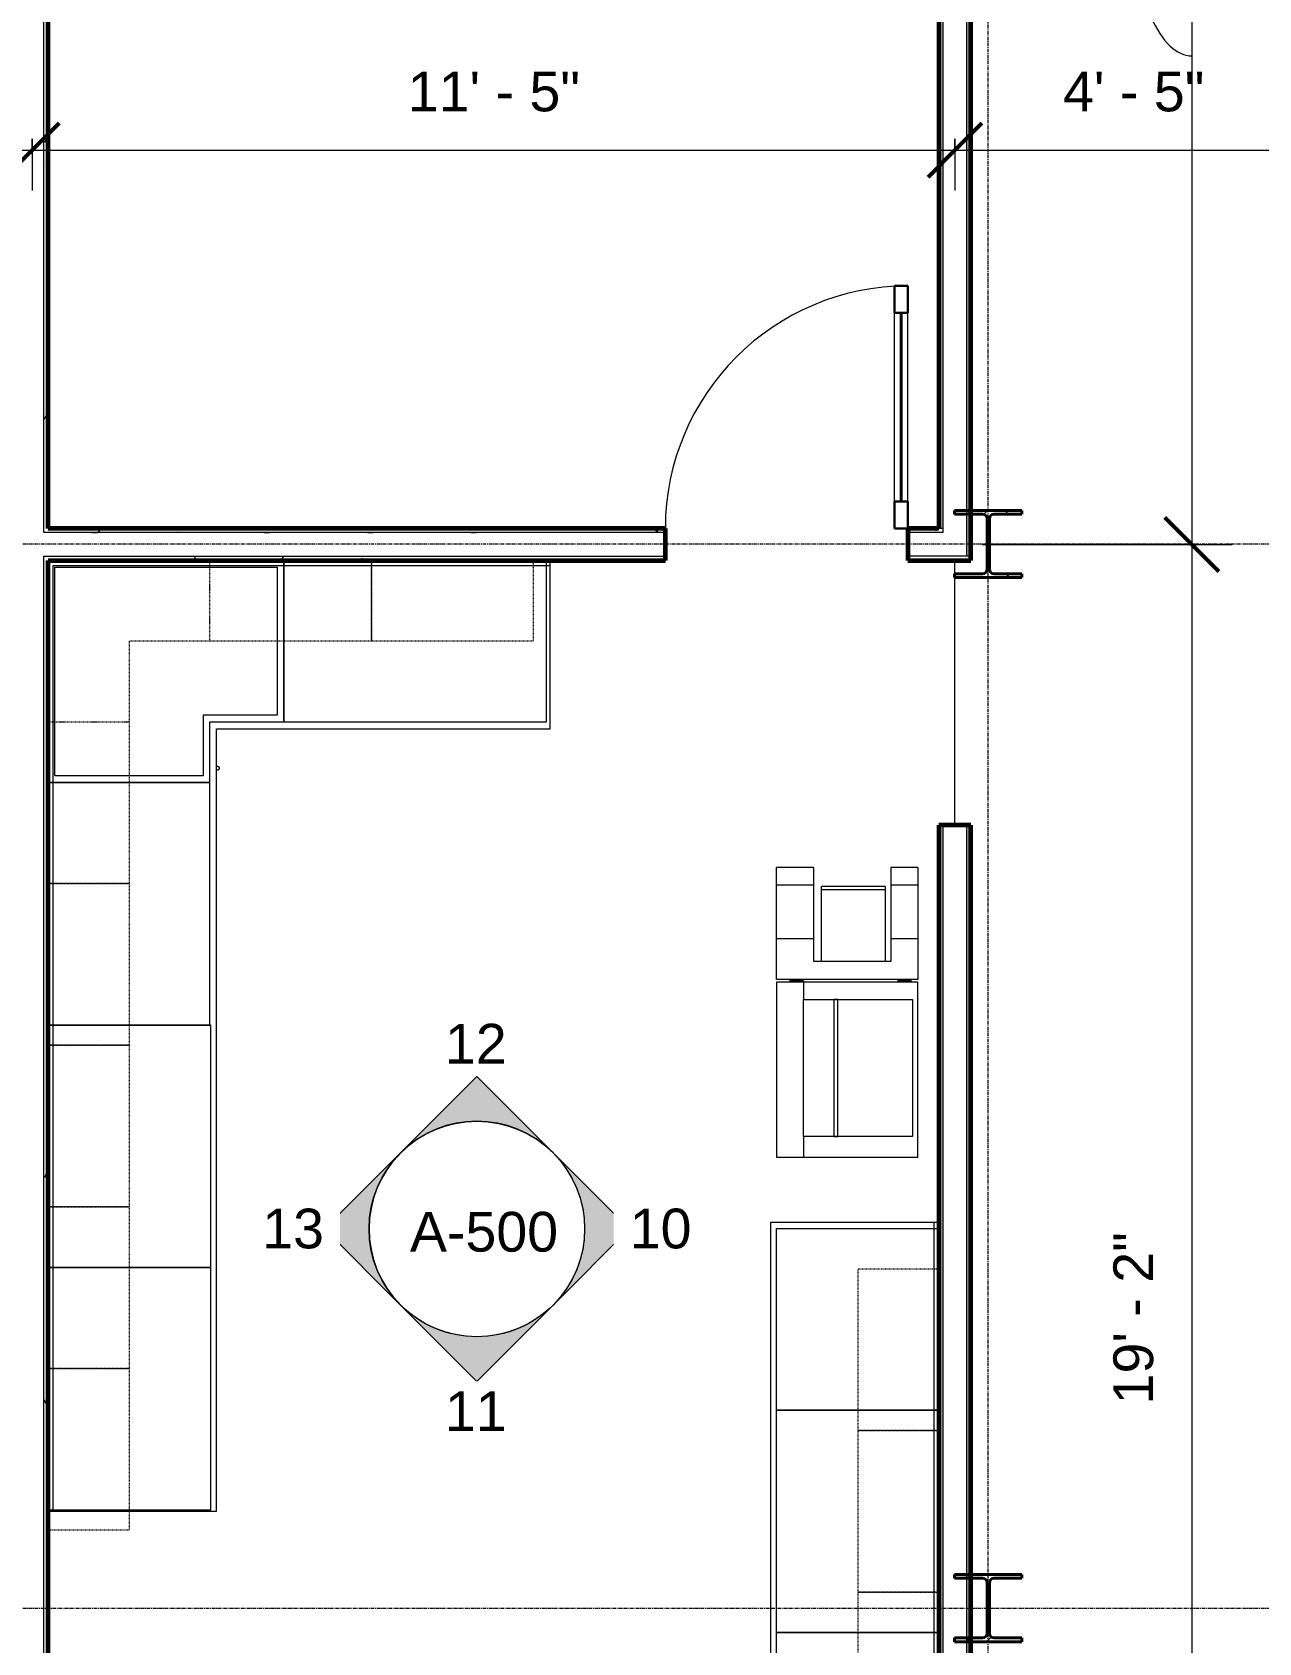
# Model space of a CAD drawing. Header units: inches. Extents: x 126 to 2219, y -1759 to -92.
# Drawn here: x 1450.4 to 1632.5, y -1173.5 to -934.3 of the extents above; entities that cross this region are included whole.
import ezdxf

# ---------------------------------------------------------------- set-up
doc = ezdxf.new("R2010")
doc.units = ezdxf.units.IN
doc.header["$MEASUREMENT"] = 0
doc.linetypes.add('Grid Line 1_2_', pattern=[0.875, 0.5, -0.125, 0.125, -0.125])
doc.linetypes.add('Overhead', pattern=[0.15625, 0.09375, -0.0625])
for name, color, linetype, lineweight in [('A-ANNO-DIMS', 211, 'Continuous', 9), ('A-ANNO-DIMS-64', 211, 'Continuous', 9), ('A-AREA', 32, 'Continuous', 9), ('A-DOOR', 31, 'Continuous', 18), ('A-DOOR-GLAZ', 31, 'Continuous', 40), ('A-WALL', 113, 'Continuous', 18), ('A-WALL-PATT', 111, 'Continuous', 60), ('G-ANNO-SYMB', 111, 'Continuous', 9), ('I-WALL', 2, 'Continuous', 18), ('Q-CASE', 31, 'Continuous', 9), ('Q-SPCQ', 91, 'Continuous', 9), ('S-COLS', 52, 'Continuous', 9), ('S-GRID', 1, 'Continuous', 9)]:
    doc.layers.add(name, color=color, linetype=linetype, lineweight=lineweight)
doc.styles.add('Arial', font='arial.ttf', dxfattribs={"height": 5.901198})
doc.dimstyles.new('Linear_-_3_32__Arial_1', dxfattribs={"dimscale": 12, "dimtxt": 6, "dimasz": 0.666667, "dimexe": 0.5, "dimexo": 0.333333, "dimgap": 0.333333, "dimtad": 1, "dimdec": 0, "dimzin": 1, "dimdsep": 46, "dimlunit": 4, "dimtxsty": 'Arial', "dimblk1": 'OBLIQUE', "dimblk2": 'OBLIQUE', "dimsah": 1, "dimcen": 0.09, "dimdle": 0.5, "dimazin": 0, "dimtfac": 1, "dimtdec": 4, "dimtix": 1, "dimtmove": 0, "dimatfit": 3, "dimfxl": 1, "dimtvp": 1, "dimfrac": 2, "dimtolj": 1, "dimtzin": 0, "dimarcsym": 2})
doc.dimstyles.new('Linear_-_3_32__Arial_2', dxfattribs={"dimscale": 12, "dimtxt": 6, "dimasz": 0.666667, "dimexe": 0.5, "dimexo": 0.333333, "dimgap": 0.333333, "dimtad": 1, "dimdec": 0, "dimzin": 1, "dimdsep": 46, "dimlunit": 4, "dimtxsty": 'Arial', "dimblk1": 'OBLIQUE', "dimblk2": 'OBLIQUE', "dimsah": 1, "dimcen": 0.09, "dimdle": 0.5, "dimazin": 0, "dimtfac": 1, "dimtdec": 4, "dimtix": 1, "dimtmove": 0, "dimatfit": 3, "dimfxl": 1, "dimtvp": 1, "dimfrac": 2, "dimtolj": 1, "dimtzin": 0, "dimarcsym": 2})
doc.dimstyles.new('Linear_-_3_32__Arial_4', dxfattribs={"dimscale": 12, "dimtxt": 6, "dimasz": 0.666667, "dimexe": 0.5, "dimexo": 0.333333, "dimgap": 0.333333, "dimtad": 1, "dimdec": 0, "dimzin": 1, "dimdsep": 46, "dimlunit": 4, "dimtxsty": 'Arial', "dimblk1": 'OBLIQUE', "dimblk2": 'OBLIQUE', "dimsah": 1, "dimcen": 0.09, "dimdle": 0.5, "dimazin": 0, "dimtfac": 1, "dimtdec": 4, "dimtix": 1, "dimtmove": 1, "dimatfit": 3, "dimfxl": 1, "dimtvp": 1, "dimfrac": 2, "dimtolj": 1, "dimtzin": 0, "dimarcsym": 2})
pattern_1 = [(45, (0, 0), (-6.335677, 6.335677), []), (45, (0, 9.6), (-6.335677, 6.335677), [])]
pattern_2 = [(0, (0, 0), (20.48, 5.12), [0.845, -14.515, 0.845, -14.515, -81.92]), (0, (0, 0), (20.48, 5.12), [-30.72, 0.845, -29.875, 0.845, -14.515, -35.84]), (0, (0, 0), (20.48, 5.12), [-76.8, 0.845, -9.395, 0.845, -24.755]), (120, (7.68, 2.56), (-14.67405, 15.1762), [0.845, -14.515, 0.845, -14.515, -81.92]), (120, (7.68, 2.56), (-14.67405, 15.1762), [-30.72, 0.845, -29.875, 0.845, -14.515, -35.84]), (120, (7.68, 2.56), (-14.67405, 15.1762), [-76.8, 0.845, -9.395, 0.845, -24.755]), (240, (10.24, 12.8), (-5.80595, -20.2962), [0.845, -14.515, 0.845, -14.515, -81.92]), (240, (10.24, 12.8), (-5.80595, -20.2962), [-30.72, 0.845, -29.875, 0.845, -14.515, -35.84]), (240, (10.24, 12.8), (-5.80595, -20.2962), [-76.8, 0.845, -9.395, 0.845, -24.755])]

# ---------------------------------------------------------------- blocks, each defined once
blk = doc.blocks.new('Open Source Metal Building_Exterior_rvt-1-Floor Plan - Office Annex')
at = {"layer": 'S-COLS'}
h = blk.add_hatch(dxfattribs=at)
h.set_pattern_fill('FP_4', color=256, style=0, pattern_type=2)
h.set_pattern_definition(pattern_1)
h.paths.add_polyline_path([(1597.35, -1015.33), (1597.35, -1014.77), (1593.21, -1014.77), (1592.73, -1014.57), (1592.52, -1014.08), (1592.52, -1006.6), (1592.73, -1006.11), (1593.21, -1005.9), (1597.35, -1005.9), (1597.35, -1005.35), (1587.35, -1005.35), (1587.35, -1005.9), (1591.49, -1005.9), (1591.98, -1006.11), (1592.18, -1006.6), (1592.18, -1014.08), (1591.98, -1014.57), (1591.49, -1014.77), (1587.35, -1014.77), (1587.35, -1015.33)], flags=0)
h = blk.add_hatch(dxfattribs=at)
h.set_pattern_fill('FP_4', color=256, style=0, pattern_type=2)
h.set_pattern_definition(pattern_1)
h.paths.add_polyline_path([(1597.35, -1173.33), (1597.35, -1172.77), (1593.21, -1172.77), (1592.73, -1172.57), (1592.52, -1172.08), (1592.52, -1164.6), (1592.73, -1164.11), (1593.21, -1163.9), (1597.35, -1163.9), (1597.35, -1163.35), (1587.35, -1163.35), (1587.35, -1163.9), (1591.49, -1163.9), (1591.98, -1164.11), (1592.18, -1164.6), (1592.18, -1172.08), (1591.98, -1172.57), (1591.49, -1172.77), (1587.35, -1172.77), (1587.35, -1173.33), (1591.57, -1173.33)], flags=0)
at = {"layer": 'S-COLS', "color": 90, "lineweight": 40}
for p, q in [((1597.35, -1005.35), (1587.35, -1005.35)), ((1587.35, -1005.35), (1587.35, -1005.9)), ((1587.35, -1005.9), (1591.49, -1005.9)), ((1592.18, -1006.6), (1592.18, -1014.08)), ((1592.52, -1014.08), (1592.52, -1006.6)), ((1593.21, -1005.9), (1597.35, -1005.9)), ((1597.35, -1005.9), (1597.35, -1005.35)), ((1591.49, -1014.77), (1587.35, -1014.77)), ((1587.35, -1014.77), (1587.35, -1015.33)), ((1587.35, -1015.33), (1597.35, -1015.33)), ((1597.35, -1014.77), (1593.21, -1014.77)), ((1597.35, -1015.33), (1597.35, -1014.77)), ((1597.35, -1163.35), (1587.35, -1163.35)), ((1587.35, -1163.35), (1587.35, -1163.9)), ((1587.35, -1163.9), (1591.49, -1163.9)), ((1592.18, -1164.6), (1592.18, -1172.08)), ((1592.52, -1172.08), (1592.52, -1164.6)), ((1593.21, -1163.9), (1597.35, -1163.9)), ((1597.35, -1163.9), (1597.35, -1163.35)), ((1591.49, -1172.77), (1587.35, -1172.77)), ((1587.35, -1172.77), (1587.35, -1173.33)), ((1587.35, -1173.33), (1597.35, -1173.33)), ((1597.35, -1172.77), (1593.21, -1172.77)), ((1597.35, -1173.33), (1597.35, -1172.77))]:
    blk.add_line(p, q, dxfattribs=at)
for centre, start, end in [((1591.49, -1006.6), 0, 90), ((1593.21, -1006.6), 90, 180), ((1591.49, -1014.08), 270, 0), ((1593.21, -1014.08), 180, 270), ((1591.49, -1164.6), 0, 90), ((1593.21, -1164.6), 90, 180), ((1591.49, -1172.08), 270, 0), ((1593.21, -1172.08), 180, 270)]:
    blk.add_arc(centre, 0.691, start, end, dxfattribs=at)
at = {"layer": 'S-GRID', "linetype": 'Grid Line 1_2_'}
for p, q in [((1592.35, -1631.19), (1592.35, -124.28)), ((329.05, -1010.34), (2105.65, -1010.34)), ((329.05, -1168.34), (2105.65, -1168.34))]:
    blk.add_line(p, q, dxfattribs=at)
blk = doc.blocks.new('Counter Top-L Shaped 2 - 24_ Depth 2-600382-Floor Plan - Office Annex')
at = {"layer": 'Q-CASE'}
for p, q in [((41.74, -25), (41.74, 0)), ((-46.51, -126.89), (-46.51, -0.75)), ((-46.51, -0.75), (41.74, -0.75)), ((-22.26, -126.89), (-22.26, -25)), ((-22.26, -25), (41.74, -25)), ((-47.26, -126.89), (-22.26, -126.89))]:
    blk.add_line(p, q, dxfattribs=at)
blk = doc.blocks.new('Single-Glass 1 - 36_ x 84_-564710-Floor Plan - Office Annex')
at = {"layer": 'A-DOOR', "lineweight": 30}
for p, q in [((16, 34.375), (16, 38.375)), ((18, 38.375), (16, 38.375)), ((18, 34.375), (18, 38.375)), ((16, 34.375), (18, 34.375)), ((16, 6.375), (18, 6.375)), ((16, 2.375), (16, 6.375)), ((18, 2.375), (18, 6.375)), ((18, 2.375), (16, 2.375))]:
    blk.add_line(p, q, dxfattribs=at)
at = {"layer": 'A-DOOR', "lineweight": 9}
for p, q in [((16, 6.375), (16, 34.375)), ((18, 6.375), (18, 34.375))]:
    blk.add_line(p, q, dxfattribs=at)
blk.add_arc((18, 2.375), 36, 90, 180, dxfattribs=at)
at = {"layer": 'A-DOOR-GLAZ'}
blk.add_line((17, 34.375), (17, 6.375), dxfattribs=at)
blk = doc.blocks.new('Counter Top-L Shaped 2 - 24_ Depth-622807-Floor Plan - Office Annex')
at = {"layer": 'Q-CASE'}
for p, q in [((27.24, -25), (27.24, 0)), ((-46.51, -141.19), (-46.51, -0.75)), ((-46.51, -0.75), (27.24, -0.75)), ((-22.26, -141.19), (-22.26, -25)), ((-22.26, -25), (27.24, -25)), ((-47.26, -141.19), (-22.26, -141.19))]:
    blk.add_line(p, q, dxfattribs=at)
blk = doc.blocks.new('Upper Cabinet-Corner Unit-Wall - 12_ Depth-585578-Floor Plan - Office Annex')
at = {"layer": 'Q-CASE', "linetype": 'Overhead'}
for p, q in [((22.17, -2.38), (-1.83, -2.38)), ((-1.83, -2.38), (-1.83, -26.37)), ((22.17, -14.37), (22.17, -2.38)), ((10.17, -14.37), (10.17, -26.37)), ((22.17, -14.37), (10.17, -14.37)), ((-1.83, -26.37), (10.17, -26.37))]:
    blk.add_line(p, q, dxfattribs=at)
blk = doc.blocks.new('Upper Cabinet-Double Door-Wall - 24_-583922-Floor Plan - Office Annex')
at = {"layer": 'Q-CASE', "linetype": 'Overhead'}
for p, q in [((-10.83, 2.37), (-10.83, 14.38)), ((-10.83, 14.38), (13.17, 14.38)), ((13.17, 14.38), (13.17, 2.37)), ((13.17, 2.37), (-10.83, 2.37))]:
    blk.add_line(p, q, dxfattribs=at)
blk = doc.blocks.new('Copier-Floor - Copier-Floor-594505-Floor Plan - Office Annex')
at = {"layer": 'Q-SPCQ'}
for p, q in [((-30.09, 11.47), (-27.49, 11.47)), ((-30.09, 11.47), (-30.09, 7.47)), ((-27.49, 11.47), (-19.49, 11.47)), ((-27.49, 11.47), (-27.49, 7.47)), ((-19.49, 11.47), (-13.49, 11.47)), ((-19.49, 11.47), (-19.49, 7.47)), ((-13.49, 11.47), (-13.49, -9.53)), ((-13.29, 10.49), (-13.29, 8.47)), ((-13.29, 10.49), (-13.1, 10.49)), ((12.91, 11.47), (-13.09, 11.47)), ((-13.09, 11.47), (-13.09, -5.51)), ((-10.52, -5.51), (-10.52, 10.67)), ((-10.52, 10.67), (9.82, 10.67)), ((9.82, 10.67), (9.82, -5.51)), ((12.91, -5.51), (12.91, 11.47)), ((-30.09, 7.47), (-27.49, 7.47)), ((-27.49, 7.47), (-19.49, 7.47)), ((-19.49, 7.47), (-16.13, 7.47)), ((-16.13, 7.47), (-16.13, -3.97)), ((-13.1, 8.47), (-13.29, 8.47)), ((-27.26, 6.6), (-26.84, 6.6)), ((-27.26, 6.6), (-27.26, -2.84)), ((-26.84, 6.6), (-16.13, 6.6)), ((-26.84, -2.84), (-26.84, 6.6)), ((9.82, -0.4), (-10.52, -0.4)), ((-10.52, -0.4), (-10.52, -1.03)), ((-10.52, -1.03), (9.82, -1.03)), ((9.82, -1.03), (9.82, -0.4)), ((-27.49, -3.97), (-30.09, -3.97)), ((-30.09, -3.97), (-30.09, -9.53)), ((-19.49, -3.97), (-27.49, -3.97)), ((-27.49, -3.97), (-27.49, -9.53)), ((-26.84, -2.84), (-27.26, -2.84)), ((-16.13, -2.84), (-26.84, -2.84)), ((-16.13, -3.97), (-19.49, -3.97)), ((-19.49, -3.97), (-19.49, -9.53)), ((-13.29, -5.51), (-13.29, -7.53)), ((-13.29, -5.51), (-13.1, -5.51)), ((-13.09, -5.51), (-10.52, -5.51)), ((-13.09, -5.51), (-13.09, -9.53)), ((9.82, -5.51), (-10.52, -5.51)), ((9.82, -5.51), (12.91, -5.51)), ((12.91, -9.53), (12.91, -5.51)), ((-27.49, -9.53), (-30.09, -9.53)), ((-19.49, -9.53), (-27.49, -9.53)), ((-13.49, -9.53), (-19.49, -9.53)), ((-13.1, -7.53), (-13.29, -7.53)), ((-13.09, -9.53), (12.91, -9.53))]:
    blk.add_line(p, q, dxfattribs=at)
blk = doc.blocks.new('Base Cabinet-Double Door Sink Unit - 39_-578555-Floor Plan - Office Annex')
at = {"layer": 'Q-CASE'}
for p, q in [((-18.76, 0), (-18.76, -24)), ((20.24, -24), (20.24, 0)), ((-18.76, -24), (20.24, -24))]:
    blk.add_line(p, q, dxfattribs=at)
blk = doc.blocks.new('Base Cabinet-Double Door Sink Unit - 36_-578553-Floor Plan - Office Annex')
at = {"layer": 'Q-CASE'}
for p, q in [((-17.26, 0), (-17.26, -24)), ((18.74, -24), (18.74, 0)), ((-17.26, -24), (18.74, -24))]:
    blk.add_line(p, q, dxfattribs=at)
blk = doc.blocks.new('Base Cabinet-Double Door Sink Unit - 36_-V5-Floor Plan - Office Annex')
at = {"layer": 'Q-CASE'}
for p, q in [((18.74, 0), (-17.26, 0)), ((-17.26, 0), (-17.26, -24)), ((18.74, -24), (18.74, 0)), ((-17.26, -24), (18.74, -24))]:
    blk.add_line(p, q, dxfattribs=at)
blk = doc.blocks.new('Base Cabinet-Double Door Sink Unit - 33_-621153-Floor Plan - Office Annex')
at = {"layer": 'Q-CASE'}
for p, q in [((-15.76, 24), (17.24, 24)), ((-15.76, 0), (-15.76, 24)), ((17.24, 24), (17.24, 0)), ((17.24, 0), (-15.76, 0))]:
    blk.add_line(p, q, dxfattribs=at)
blk = doc.blocks.new('Base Cabinet-Double Door Sink Unit - 27_-V6-Floor Plan - Office Annex')
at = {"layer": 'Q-CASE'}
for p, q in [((-12.76, 24), (14.24, 24)), ((-12.76, 0), (-12.76, 24)), ((14.24, 24), (14.24, 0)), ((14.24, 0), (-12.76, 0))]:
    blk.add_line(p, q, dxfattribs=at)
blk = doc.blocks.new('Corner_Base_Cabinet_7113 - L - Shaped Cabinet-618934-Floor Plan - Office Annex')
at = {"layer": 'Q-CASE'}
for p, q in [((-15.76, 0), (-15.76, -24)), ((-14.76, -23), (-14.76, -1)), ((-14.76, -1), (16.24, -1)), ((16.24, -1), (16.24, -34)), ((-5.76, -23), (-14.76, -23)), ((-5.76, -34), (-5.76, -23)), ((-15.76, -24), (-6.76, -24)), ((-6.76, -24), (-6.76, -35)), ((-6.76, -35), (17.24, -35)), ((16.24, -34), (-5.76, -34))]:
    blk.add_line(p, q, dxfattribs=at)
at = {"layer": 'Q-CASE', "flags": 128}
for points in [[(-13.62, -25.38), (-13.63, -25.38), (-13.64, -25.38), (-13.66, -25.38), (-13.67, -25.38), (-13.68, -25.38), (-13.69, -25.37), (-13.7, -25.37), (-13.71, -25.37), (-13.73, -25.36), (-13.74, -25.36), (-13.75, -25.35), (-13.76, -25.35), (-13.77, -25.34), (-13.78, -25.34), (-13.79, -25.33), (-13.8, -25.32), (-13.81, -25.31), (-13.82, -25.31), (-13.83, -25.3), (-13.83, -25.29), (-13.84, -25.28), (-13.85, -25.27), (-13.86, -25.26), (-13.87, -25.25), (-13.87, -25.24), (-13.88, -25.23), (-13.88, -25.22), (-13.89, -25.21), (-13.89, -25.2), (-13.9, -25.19), (-13.9, -25.18), (-13.91, -25.17), (-13.91, -25.16), (-13.91, -25.14), (-13.91, -25.13), (-13.92, -25.12), (-13.92, -25.11), (-13.92, -25.1), (-13.92, -25.08), (-13.92, -25.07), (-13.92, -25.06), (-13.92, -25.05), (-13.91, -25.04), (-13.91, -25.02), (-13.91, -25.01), (-13.91, -25)], [(-13.33, -24.99), (-13.33, -25.01), (-13.33, -25.02), (-13.33, -25.03), (-13.32, -25.04), (-13.32, -25.05), (-13.32, -25.07), (-13.32, -25.08), (-13.32, -25.09), (-13.32, -25.1), (-13.32, -25.11), (-13.32, -25.12), (-13.33, -25.14), (-13.33, -25.15), (-13.33, -25.16), (-13.34, -25.17), (-13.34, -25.18), (-13.34, -25.19), (-13.35, -25.21), (-13.35, -25.22), (-13.36, -25.23), (-13.36, -25.24), (-13.37, -25.25), (-13.38, -25.26), (-13.39, -25.27), (-13.39, -25.28), (-13.4, -25.29), (-13.41, -25.29), (-13.42, -25.3), (-13.43, -25.31), (-13.44, -25.32), (-13.45, -25.32), (-13.46, -25.33), (-13.47, -25.34), (-13.48, -25.34), (-13.49, -25.35), (-13.5, -25.36), (-13.51, -25.36), (-13.52, -25.36), (-13.53, -25.37), (-13.54, -25.37), (-13.55, -25.37), (-13.57, -25.38), (-13.58, -25.38), (-13.59, -25.38), (-13.6, -25.38), (-13.61, -25.38), (-13.62, -25.38)]]:
    blk.add_lwpolyline(points, dxfattribs=at)
blk = doc.blocks.new('DIMBLOCK35-Floor Plan - Office Annex')
at = {"layer": 'A-ANNO-DIMS-64', "lineweight": 50}
for p, q in [((1622.58, -865.34), (1618.58, -861.34)), ((1622.58, -865.34), (1626.58, -869.34)), ((1622.58, -1010.4), (1618.58, -1006.4)), ((1622.58, -1010.4), (1626.58, -1014.4))]:
    blk.add_line(p, q, dxfattribs=at)
at = {"layer": 'A-ANNO-DIMS-64'}
for p, q in [((1591.4, -865.34), (1628.58, -865.34)), ((1622.58, -865.34), (1591.4, -865.34)), ((1622.58, -865.34), (1622.58, -1010.4)), ((1591.4, -1010.4), (1628.58, -1010.4)), ((1622.58, -1010.4), (1591.4, -1010.4))]:
    blk.add_line(p, q, dxfattribs=at)
blk.add_ellipse((1622.58, -917.93), major_axis=(0, 19.94), ratio=0.432163, start_param=1.570796, end_param=3.141593, dxfattribs=at)
at = {"layer": 'A-ANNO-DIMS-64', "color": 0, "insert": (1610.92, -917.93), "char_height": 5.901, "width": 30.5723, "attachment_point": 1, "rotation": 90, "line_spacing_factor": 0.938532, "style": 'Arial'}
blk.add_mtext('12\' - 1"', dxfattribs=at)
blk = doc.blocks.new('_Oblique')
at = {"color": 0, "linetype": 'ByBlock', "lineweight": -2}
blk.add_line((-0.5, -0.5), (0.5, 0.5), dxfattribs=at)
blk = doc.blocks.new('DIMBLOCK36-Floor Plan - Office Annex')
at = {"layer": 'A-ANNO-DIMS-64', "lineweight": 50}
for p, q in [((1622.58, -1010.4), (1618.58, -1006.4)), ((1622.58, -1010.4), (1626.58, -1014.4)), ((1622.58, -1240.34), (1618.58, -1236.34)), ((1622.58, -1240.34), (1626.58, -1244.34))]:
    blk.add_line(p, q, dxfattribs=at)
at = {"layer": 'A-ANNO-DIMS-64'}
for p, q in [((1591.4, -1010.4), (1628.58, -1010.4)), ((1622.58, -1010.4), (1591.4, -1010.4)), ((1622.58, -1010.4), (1622.58, -1240.34)), ((1591.4, -1240.34), (1628.58, -1240.34)), ((1622.58, -1240.34), (1591.4, -1240.34))]:
    blk.add_line(p, q, dxfattribs=at)
at = {"layer": 'A-ANNO-DIMS-64', "color": 0, "insert": (1610.92, -1138.1), "char_height": 5.901, "width": 30.5723, "attachment_point": 1, "rotation": 90, "line_spacing_factor": 0.938532, "style": 'Arial'}
blk.add_mtext('19\' - 2"', dxfattribs=at)
blk = doc.blocks.new('Elevation - Filled Arrow-152140-Floor Plan - Office Annex')
at = {"layer": 'G-ANNO-SYMB'}
blk.add_circle((0, 0), 0.25, dxfattribs=at)
blk = doc.blocks.new('Elevation - Filled Arrow-151867-Floor Plan - Office Annex')
at = {"layer": 'G-ANNO-SYMB'}
h = blk.add_hatch(color=256, dxfattribs=at)
edge = h.paths.add_edge_path(flags=0)
edge.add_line((0, 0.3536), (0.1768, 0.1768))
edge.add_arc((0, 0), 0.25, 45, 135)
edge.add_line((-0.1768, 0.1768), (0, 0.3536))
for p, q in [((0, 0.3536), (-0.1768, 0.1768)), ((0, 0.3536), (-0.1768, 0.1768)), ((0.1768, 0.1768), (0, 0.3536)), ((0.1768, 0.1768), (0, 0.3536))]:
    blk.add_line(p, q, dxfattribs=at)
blk.add_arc((0, 0), 0.25, 45, 135, dxfattribs=at)
blk = doc.blocks.new('DIMBLOCK52-Floor Plan - Office Annex')
at = {"layer": 'A-ANNO-DIMS-64'}
for p, q in [((1349.4, -1166.71), (1349.4, -945.85)), ((1450.4, -950.2), (1450.4, -957.85)), ((1450.4, -951.85), (1450.4, -950.2)), ((1349.4, -951.85), (1450.4, -951.85)), ((1349.4, -951.85), (1349.4, -1166.71))]:
    blk.add_line(p, q, dxfattribs=at)
at = {"layer": 'A-ANNO-DIMS-64', "lineweight": 50}
for p, q in [((1349.4, -951.85), (1353.4, -947.85)), ((1450.4, -951.85), (1454.4, -947.85)), ((1349.4, -951.85), (1345.4, -955.85)), ((1450.4, -951.85), (1446.4, -955.85))]:
    blk.add_line(p, q, dxfattribs=at)
at = {"layer": 'A-ANNO-DIMS-64', "color": 0, "insert": (1389.43, -940.2), "char_height": 5.901, "width": 25.1446, "attachment_point": 1, "line_spacing_factor": 0.938532, "style": 'Arial'}
blk.add_mtext('8\' - 5"', dxfattribs=at)
blk = doc.blocks.new('DIMBLOCK53-Floor Plan - Office Annex')
at = {"layer": 'A-ANNO-DIMS-64', "lineweight": 50}
for p, q in [((1450.4, -951.85), (1454.4, -947.85)), ((1587.4, -951.85), (1591.4, -947.85)), ((1450.4, -951.85), (1446.4, -955.85)), ((1587.4, -951.85), (1583.4, -955.85))]:
    blk.add_line(p, q, dxfattribs=at)
at = {"layer": 'A-ANNO-DIMS-64'}
for p, q in [((1450.4, -950.2), (1450.4, -957.85)), ((1450.4, -951.85), (1450.4, -950.2)), ((1587.4, -950.2), (1587.4, -957.85)), ((1587.4, -951.85), (1587.4, -950.2)), ((1450.4, -951.85), (1587.4, -951.85))]:
    blk.add_line(p, q, dxfattribs=at)
at = {"layer": 'A-ANNO-DIMS-64', "color": 0, "insert": (1506.16, -940.2), "char_height": 5.901, "width": 30.5723, "attachment_point": 1, "line_spacing_factor": 0.938532, "style": 'Arial'}
blk.add_mtext('11\' - 5"', dxfattribs=at)
blk = doc.blocks.new('DIMBLOCK54-Floor Plan - Office Annex')
at = {"layer": 'A-ANNO-DIMS-64', "lineweight": 50}
for p, q in [((1587.4, -951.85), (1591.4, -947.85)), ((1640.44, -951.85), (1644.44, -947.85)), ((1587.4, -951.85), (1583.4, -955.85)), ((1640.44, -951.85), (1636.44, -955.85))]:
    blk.add_line(p, q, dxfattribs=at)
at = {"layer": 'A-ANNO-DIMS-64'}
for p, q in [((1587.4, -950.2), (1587.4, -957.85)), ((1587.4, -951.85), (1587.4, -950.2)), ((1640.44, -950.2), (1640.44, -957.85)), ((1640.44, -951.85), (1640.44, -950.2)), ((1587.4, -951.85), (1640.44, -951.85))]:
    blk.add_line(p, q, dxfattribs=at)
at = {"layer": 'A-ANNO-DIMS-64', "color": 0, "insert": (1603.44, -940.2), "char_height": 5.901, "width": 25.1446, "attachment_point": 1, "line_spacing_factor": 0.938532, "style": 'Arial'}
blk.add_mtext('4\' - 5"', dxfattribs=at)

msp = doc.modelspace()

# ---------------------------------------------------------------- hatches: boundary and pattern name
at = {"layer": 'A-WALL-PATT', "lineweight": 9}
h = msp.add_hatch(dxfattribs=at)
h.set_pattern_fill('FP_1', color=256, style=0, pattern_type=2)
h.set_pattern_definition(pattern_2)
h.paths.add_polyline_path([(1585.65, -1516.84), (1585.65, -1336.71), (1585.03, -1336.71), (1585.03, -1516.84)], flags=0)
h.paths.add_polyline_path([(1585.65, -1267.59), (1585.65, -1242.09), (1585.03, -1242.09), (1585.03, -1267.59)], flags=0)
h.paths.add_polyline_path([(1585.65, -1237.96), (1585.65, -1052.09), (1585.03, -1052.09), (1585.03, -1237.96)], flags=0)
h.paths.add_polyline_path([(1585.65, -1008.02), (1585.65, -867.71), (1585.03, -867.71), (1585.03, -1008.02)], flags=0)
h.paths.add_polyline_path([(1585.03, -795.29), (1585.65, -795.29), (1585.65, -696.46), (1585.03, -696.46), (1585.03, -742.24)], flags=0)
h = msp.add_hatch(dxfattribs=at)
h.set_pattern_fill('FP_1', color=256, style=0, pattern_type=2)
h.set_pattern_definition(pattern_2)
h.paths.add_polyline_path([(1589.78, -1516.84), (1589.78, -1332.59), (1589.15, -1332.59), (1589.15, -1516.84)], flags=0)
h.paths.add_polyline_path([(1589.78, -1271.71), (1589.78, -1052.09), (1589.15, -1052.09), (1589.15, -1271.71)], flags=0)
h.paths.add_polyline_path([(1589.78, -1012.15), (1589.78, -863.59), (1589.15, -863.59), (1589.15, -1012.15)], flags=0)
h.paths.add_polyline_path([(1589.15, -799.41), (1589.78, -799.41), (1589.78, -696.46), (1589.15, -696.46), (1589.15, -795.91)], flags=0)
h = msp.add_hatch(dxfattribs=at)
h.set_pattern_fill('FP_1', color=256, style=0, pattern_type=2)
h.set_pattern_definition(pattern_2)
h.paths.add_polyline_path([(1452.78, -1271.09), (1452.78, -1012.15), (1452.15, -1012.15), (1452.15, -1271.09)], flags=0)
h.paths.add_polyline_path([(1452.78, -1008.65), (1452.78, -867.71), (1452.15, -867.71), (1452.15, -1008.65)], flags=0)
h = msp.add_hatch(dxfattribs=at)
h.set_pattern_fill('FP_1', color=256, style=0, pattern_type=2)
h.set_pattern_definition(pattern_2)
h.paths.add_polyline_path([(1585.65, -1008.65), (1585.65, -1008.02), (1580.4, -1008.02), (1580.4, -1008.65), (1585.03, -1008.65)], flags=0)
h.paths.add_polyline_path([(1544.4, -1008.65), (1544.4, -1008.02), (1452.78, -1008.02), (1452.78, -1008.65), (1493.89, -1008.65)], flags=0)
h = msp.add_hatch(dxfattribs=at)
h.set_pattern_fill('FP_1', color=256, style=0, pattern_type=2)
h.set_pattern_definition(pattern_2)
h.paths.add_polyline_path([(1585.03, -1012.77), (1589.78, -1012.77), (1589.78, -1012.15), (1580.4, -1012.15), (1580.4, -1012.77)], flags=0)
h.paths.add_polyline_path([(1544.4, -1012.77), (1544.4, -1012.15), (1452.78, -1012.15), (1452.78, -1012.77), (1493.89, -1012.77)], flags=0)

# ---------------------------------------------------------------- linework, layer by layer
at = {"layer": 'A-AREA'}
for p, q in [((1587.4, -1014.77), (1587.4, -1012.77)), ((1587.4, -1052.09), (1587.4, -1015.32))]:
    msp.add_line(p, q, dxfattribs=at)
at = {"layer": 'A-WALL'}
for p, q in [((1589.15, -1012.15), (1589.15, -863.59)), ((1452.15, -1008.65), (1452.15, -867.09)), ((1585.65, -1008.65), (1585.65, -867.71)), ((1544.4, -1008.65), (1452.15, -1008.65)), ((1585.65, -1008.65), (1580.4, -1008.65)), ((1585.65, -1008.02), (1585.03, -1008.02)), ((1452.15, -1271.09), (1452.15, -1012.15)), ((1452.15, -1012.15), (1544.4, -1012.15)), ((1589.78, -1012.15), (1580.4, -1012.15)), ((1585.65, -1238.59), (1585.65, -1052.09)), ((1589.15, -1271.09), (1589.15, -1052.09))]:
    msp.add_line(p, q, dxfattribs=at)
at = {"layer": 'I-WALL', "lineweight": 60}
for p, q in [((1589.78, -1012.77), (1589.78, -862.96)), ((1452.78, -1008.02), (1452.78, -867.71)), ((1585.03, -867.71), (1585.03, -1008.02)), ((1544.4, -1008.02), (1452.78, -1008.02)), ((1544.4, -1012.77), (1544.4, -1008.02)), ((1585.03, -1008.02), (1580.4, -1008.02)), ((1580.4, -1008.02), (1580.4, -1012.77)), ((1452.78, -1271.71), (1452.78, -1012.77)), ((1452.78, -1012.77), (1544.4, -1012.77)), ((1580.4, -1012.77), (1589.78, -1012.77)), ((1585.03, -1052.09), (1585.03, -1237.96)), ((1589.78, -1052.09), (1585.03, -1052.09)), ((1589.78, -1271.71), (1589.78, -1052.09))]:
    msp.add_line(p, q, dxfattribs=at)

# ---------------------------------------------------------------- block references
at = {"layer": 'A-DOOR'}
msp.add_blockref('Single-Glass 1 - 36_ x 84_-564710-Floor Plan - Office Annex', (1562.4, -1010.4), dxfattribs=at)
at = {"layer": 'G-ANNO-SYMB', "xscale": 63.99999999999997, "yscale": 63.99999999999997, "zscale": 63.99999999999997}
for name in ['Elevation - Filled Arrow-151867-Floor Plan - Office Annex', 'Elevation - Filled Arrow-152140-Floor Plan - Office Annex']:
    msp.add_blockref(name, (1516.42, -1112.05), dxfattribs=at)
at = {"layer": 'G-ANNO-SYMB', "extrusion": (0, 0, -1), "xscale": 63.99999999999997, "yscale": 63.99999999999997, "zscale": 63.99999999999997, "rotation": 180}
msp.add_blockref('Elevation - Filled Arrow-151867-Floor Plan - Office Annex', (-1516.42, -1112.05), dxfattribs=at)
at = {"layer": 'Q-CASE'}
for name, p in [('Counter Top-L Shaped 2 - 24_ Depth-622807-Floor Plan - Office Annex', (1500.04, -1012.77)), ('Upper Cabinet-Corner Unit-Wall - 12_ Depth-585578-Floor Plan - Office Annex', (1454.61, -1010.4)), ('Base Cabinet-Double Door Sink Unit - 39_-578555-Floor Plan - Office Annex', (1506.54, -1012.77))]:
    msp.add_blockref(name, p, dxfattribs=at)
for name, p, rotation in [('Corner_Base_Cabinet_7113 - L - Shaped Cabinet-618934-Floor Plan - Office Annex', (1452.78, -1030.01), 90.00000000000034), ('Upper Cabinet-Double Door-Wall - 24_-583922-Floor Plan - Office Annex', (1489.95, -1010.4), 180), ('Upper Cabinet-Double Door-Wall - 24_-583922-Floor Plan - Office Annex', (1513.95, -1010.4), 180), ('Upper Cabinet-Double Door-Wall - 24_-583922-Floor Plan - Office Annex', (1450.4, -1047.6), 269.9999999999999), ('Base Cabinet-Double Door Sink Unit - 36_-578553-Floor Plan - Office Annex', (1452.78, -1064.51), 90.0000000000001), ('Upper Cabinet-Double Door-Wall - 24_-583922-Floor Plan - Office Annex', (1450.4, -1071.6), 269.9999999999999), ('Base Cabinet-Double Door Sink Unit - 36_-V5-Floor Plan - Office Annex', (1452.9, -1100.51), 90.0000000000001), ('Upper Cabinet-Double Door-Wall - 24_-583922-Floor Plan - Office Annex', (1450.4, -1095.6), 269.9999999999999), ('Upper Cabinet-Double Door-Wall - 24_-583922-Floor Plan - Office Annex', (1450.4, -1119.6), 269.9999999999999), ('Counter Top-L Shaped 2 - 24_ Depth 2-600382-Floor Plan - Office Annex', (1537.77, -1237.96), 180), ('Base Cabinet-Double Door Sink Unit - 27_-V6-Floor Plan - Office Annex', (1584.9, -1126.2), 89.9999999999999), ('Base Cabinet-Double Door Sink Unit - 36_-V5-Floor Plan - Office Annex', (1452.9, -1136.51), 90.0000000000001), ('Upper Cabinet-Double Door-Wall - 24_-583922-Floor Plan - Office Annex', (1587.4, -1131.13), 89.99999999999986), ('Upper Cabinet-Double Door-Wall - 24_-583922-Floor Plan - Office Annex', (1450.4, -1143.6), 269.9999999999999), ('Base Cabinet-Double Door Sink Unit - 33_-621153-Floor Plan - Office Annex', (1584.9, -1156.2), 89.9999999999999), ('Upper Cabinet-Double Door-Wall - 24_-583922-Floor Plan - Office Annex', (1587.4, -1155.13), 89.99999999999986), ('Upper Cabinet-Double Door-Wall - 24_-583922-Floor Plan - Office Annex', (1587.4, -1179.13), 89.99999999999986), ('Base Cabinet-Double Door Sink Unit - 33_-621153-Floor Plan - Office Annex', (1584.9, -1189.2), 89.9999999999999)]:
    msp.add_blockref(name, p, dxfattribs=dict(at, rotation=rotation))
at = {"layer": 'Q-SPCQ', "rotation": 270.0000000000002}
msp.add_blockref('Copier-Floor - Copier-Floor-594505-Floor Plan - Office Annex', (1570.43, -1088.48), dxfattribs=at)

# ---------------------------------------------------------------- dimensions: what is measured, and where the dimension line sits
at = {"layer": 'A-ANNO-DIMS'}
dim = msp.add_linear_dim(base=(1622.58, -1010.4), p1=(1587.4, -865.34), p2=(1587.4, -1010.4), angle=90, dimstyle='Linear_-_3_32__Arial_4', override={"dimpost": '<>', "dimfxl": 145.059187}, dxfattribs=at)
dim.commit()
dim.dimension.update_dxf_attribs({"geometry": 'DIMBLOCK35-Floor Plan - Office Annex', "text_midpoint": (1614.86, -902.64), "dimtype": 160, "text_rotation": 90})
for base, p1, p2, dimstyle, override, picture, middle in [((1450.4, -951.85), (1349.4, -1170.71), (1450.4, -946.2), 'Linear_-_3_32__Arial_1', {"dimpost": '<>', "dimfxl": 246.186397}, 'DIMBLOCK52-Floor Plan - Office Annex', (1399.9, -944.84)), ((1587.4, -951.85), (1450.4, -946.2), (1587.4, -946.2), 'Linear_-_3_32__Arial_1', {"dimpost": '<>', "dimfxl": 137}, 'DIMBLOCK53-Floor Plan - Office Annex', (1518.9, -944.84)), ((1640.44, -951.85), (1587.4, -946.2), (1640.44, -946.2), 'Linear_-_3_32__Arial_2', {"dimpost": '<>', "dimfxl": 53.033949}, 'DIMBLOCK54-Floor Plan - Office Annex', (1613.92, -944.85))]:
    dim = msp.add_linear_dim(base=base, p1=p1, p2=p2, dimstyle=dimstyle, override=override, dxfattribs=at)
    dim.commit()
    dim.dimension.update_dxf_attribs({"geometry": picture, "text_midpoint": middle})
dim = msp.add_linear_dim(base=(1622.58, -1240.34), p1=(1587.4, -1010.4), p2=(1587.4, -1240.34), angle=90, dimstyle='Linear_-_3_32__Arial_1', override={"dimpost": '<>', "dimfxl": 229.940813}, dxfattribs=at)
dim.commit()
dim.dimension.update_dxf_attribs({"geometry": 'DIMBLOCK36-Floor Plan - Office Annex', "text_midpoint": (1615.57, -1125.37)})

# ---------------------------------------------------------------- next in the draw order: texts
at = {"layer": 'G-ANNO-SYMB', "char_height": 5.901, "attachment_point": 2, "line_spacing_factor": 0.938532, "style": 'Arial', "bg_fill": 3, "box_fill_scale": 1.25, "bg_fill_color": 0, "bg_fill_transparency": 0}
for s, insert, width in [('12', (1516.26, -1081.59), 10.944), ('A-500', (1517.48, -1109.51), 26.208), ('11', (1516.26, -1136.16), 10.944)]:
    msp.add_mtext(s, dxfattribs=dict(at, insert=insert, width=width))

# ---------------------------------------------------------------- next in the draw order: block references
at = {"layer": 'G-ANNO-SYMB', "xscale": 63.99999999999997, "yscale": 63.99999999999997, "zscale": 63.99999999999997, "rotation": 89.99999999999947}
msp.add_blockref('Elevation - Filled Arrow-151867-Floor Plan - Office Annex', (1516.42, -1112.05), dxfattribs=at)
at = {"layer": 'G-ANNO-SYMB', "extrusion": (0, 0, -1), "xscale": 63.99999999999997, "yscale": 63.99999999999997, "zscale": 63.99999999999997, "rotation": 90.00000000000034}
msp.add_blockref('Elevation - Filled Arrow-151867-Floor Plan - Office Annex', (-1516.42, -1112.05), dxfattribs=at)

# ---------------------------------------------------------------- next in the draw order: texts
at = {"layer": 'G-ANNO-SYMB', "char_height": 5.901, "width": 10.944, "attachment_point": 2, "line_spacing_factor": 0.938532, "style": 'Arial', "bg_fill": 3, "box_fill_scale": 1.25, "bg_fill_color": 0, "bg_fill_transparency": 0}
for s, insert in [('13', (1489.14, -1109.03)), ('10', (1543.7, -1109.03))]:
    msp.add_mtext(s, dxfattribs=dict(at, insert=insert))

# ---------------------------------------------------------------- next in the draw order: block references
at = {"lineweight": 5}
msp.add_blockref('Open Source Metal Building_Exterior_rvt-1-Floor Plan - Office Annex', (0, 0), dxfattribs=at)

doc.saveas('drawing.dxf')
